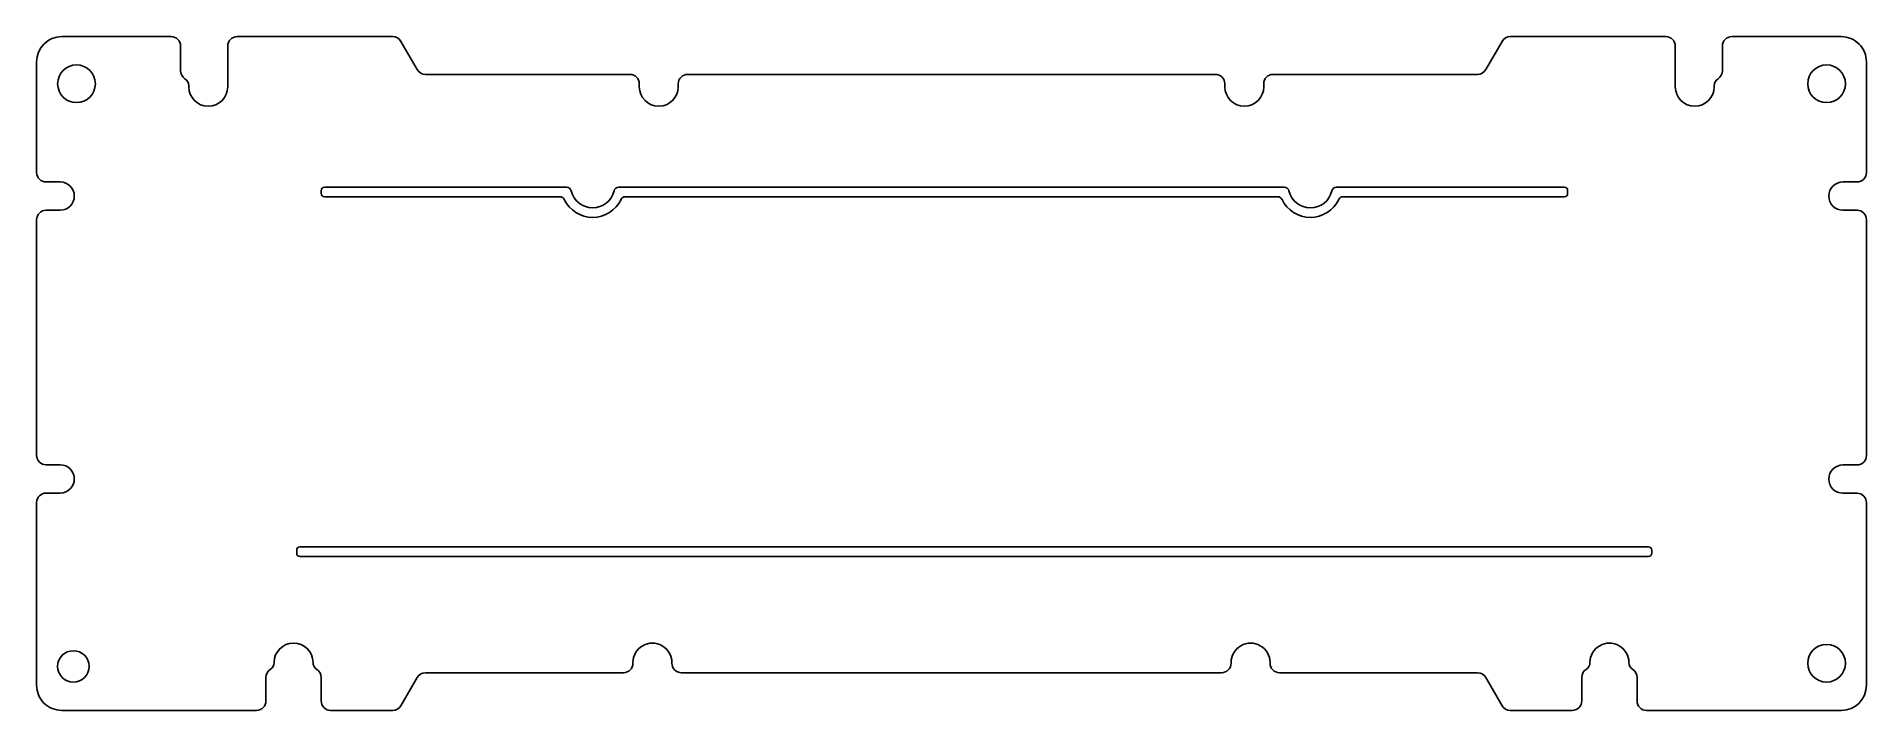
# Model space of a CAD drawing. Header units: millimetres. Extents: x -290 to 2, y -1 to 106.
import ezdxf

# ---------------------------------------------------------------- set-up
doc = ezdxf.new("R2010")
doc.units = ezdxf.units.MM
doc.layers.get('0').update_dxf_attribs({"linetype": 'CONTINUOUS'})

msp = doc.modelspace()

# ---------------------------------------------------------------- linework, layer by layer
for p, q in [((-268.39, 105.99), (-285.82, 105.99)), ((-268.39, 105.99), (-285.82, 105.99)), ((-233.1, 105.99), (-257.89, 105.99)), ((-233.1, 105.99), (-257.89, 105.99)), ((-229.2, 100.74), (-231.8, 105.24)), ((-231.8, 105.24), (-229.2, 100.74)), ((-56.45, 105.24), (-59.05, 100.74)), ((-59.05, 100.74), (-56.45, 105.24)), ((-30.36, 105.99), (-55.15, 105.99)), ((-30.36, 105.99), (-55.15, 105.99)), ((-2.42, 105.99), (-19.86, 105.99)), ((-2.42, 105.99), (-19.86, 105.99)), ((-289.82, 101.99), (-289.82, 84.37)), ((-289.82, 84.37), (-289.82, 101.99)), ((-266.89, 100.56), (-266.89, 104.49)), ((-266.89, 100.56), (-266.89, 104.49)), ((-259.39, 104.49), (-259.39, 98.02)), ((-259.39, 98.02), (-259.39, 104.49)), ((-28.86, 98.02), (-28.86, 104.49)), ((-28.86, 104.49), (-28.86, 98.02)), ((-21.36, 104.49), (-21.36, 100.56, 0)), ((-21.36, 104.49), (-21.36, 100.56)), ((1.58, 84.37), (1.58, 101.99)), ((1.58, 101.99), (1.58, 84.37)), ((-195.34, 99.99), (-227.9, 99.99)), ((-227.9, 99.99), (-195.34, 99.99)), ((-102.1, 99.99), (-186.14, 99.99)), ((-186.14, 99.99), (-102.1, 99.99)), ((-60.35, 99.99), (-92.9, 99.99)), ((-92.9, 99.99), (-60.35, 99.99)), ((-265.59, 98.02), (-265.59, 98.19)), ((-265.59, 98.19), (-265.59, 98.02)), ((-193.84, 98.02, 0), (-193.84, 98.49, 0)), ((-193.84, 98.02), (-193.84, 98.49)), ((-187.64, 98.49), (-187.64, 98.02, 0)), ((-187.64, 98.49), (-187.64, 98.02)), ((-100.6, 98.02, 0), (-100.6, 98.49, 0)), ((-100.6, 98.49), (-100.6, 98.02)), ((-94.4, 98.49), (-94.4, 98.02, 0)), ((-94.4, 98.02), (-94.4, 98.49)), ((-22.66, 98.19), (-22.66, 98.02)), ((-22.66, 98.02), (-22.66, 98.19)), ((-288.32, 82.87), (-286.07, 82.87, 0)), ((-288.32, 82.87), (-286.07, 82.87)), ((-244, 82.02), (-205.41, 82.02, 0)), ((-197.14, 82.02), (-91.11, 82.02, 0)), ((-82.84, 82.02), (-46.5, 82.02, 0)), ((-2.17, 82.87), (0.08, 82.87)), ((0.08, 82.87), (-2.17, 82.87)), ((-244.5, 81.02), (-244.5, 81.52, 0)), ((-206.47, 80.52), (-244, 80.52, 0)), ((-92.17, 80.52), (-196.08, 80.52, 0)), ((-46.5, 80.52), (-81.78, 80.52, 0)), ((-46, 81.52), (-46, 81.02)), ((-289.82, 76.87), (-289.82, 39.37)), ((-289.82, 39.37), (-289.82, 76.87)), ((-286.07, 78.37), (-288.32, 78.37)), ((-288.32, 78.37), (-286.07, 78.37)), ((0.08, 78.37), (-2.17, 78.37)), ((-2.17, 78.37), (0.08, 78.37)), ((1.58, 39.34), (1.58, 76.87)), ((1.58, 76.87), (1.58, 39.34)), ((-288.32, 37.87), (-286.07, 37.87)), ((-286.07, 37.87), (-288.32, 37.87)), ((-2.17, 37.84), (0.08, 37.84)), ((0.08, 37.84), (-2.17, 37.84)), ((-286.07, 33.37), (-288.32, 33.37)), ((-288.32, 33.37), (-286.07, 33.37)), ((0.08, 33.34), (-2.17, 33.34)), ((-2.17, 33.34), (0.08, 33.34)), ((-289.82, 31.87), (-289.82, 2.79)), ((-289.82, 2.79), (-289.82, 31.87)), ((1.58, 2.79), (1.58, 31.84)), ((1.58, 31.84), (1.58, 2.79)), ((-248.4, 23.8), (-248.4, 24.3, 0)), ((-247.9, 24.8), (-33.1, 24.8)), ((-32.6, 24.3), (-32.6, 23.8, 0)), ((-33.1, 23.3), (-247.9, 23.3, 0)), ((-194.85, 6.29), (-194.85, 6.4, 0)), ((-194.85, 6.29), (-194.85, 6.4)), ((-188.65, 6.4, 0), (-188.65, 6.29, 0)), ((-188.65, 6.29), (-188.65, 6.4)), ((-99.6, 6.29), (-99.6, 6.4)), ((-99.6, 6.29), (-99.6, 6.4)), ((-93.4, 6.4), (-93.4, 6.29)), ((-93.4, 6.4), (-93.4, 6.29)), ((-253.3, 0.29), (-253.3, 4.04, 0)), ((-253.3, 0.29), (-253.3, 4.04)), ((-244.5, 4.04, 0), (-244.5, 0.29, 0)), ((-244.5, 0.29), (-244.5, 4.04)), ((-231.8, -0.46), (-229.2, 4.04)), ((-229.2, 4.04), (-231.8, -0.46)), ((-227.9, 4.79), (-196.35, 4.79)), ((-196.35, 4.79), (-227.9, 4.79)), ((-187.15, 4.79), (-101.1, 4.79, 0)), ((-187.15, 4.79), (-101.1, 4.79)), ((-91.9, 4.79), (-60.35, 4.79)), ((-60.35, 4.79), (-91.9, 4.79)), ((-59.05, 4.04), (-56.45, -0.46)), ((-56.45, -0.46), (-59.05, 4.04)), ((-43.75, 0.29), (-43.75, 4.04, 0)), ((-43.75, 0.29), (-43.75, 4.04)), ((-34.95, 4.04, 0), (-34.95, 0.29, 0)), ((-34.95, 0.29), (-34.95, 4.04)), ((-285.82, -1.21), (-254.8, -1.21)), ((-285.82, -1.21), (-254.8, -1.21)), ((-243, -1.21), (-233.1, -1.21)), ((-243, -1.21), (-233.1, -1.21)), ((-55.15, -1.21), (-45.25, -1.21)), ((-55.15, -1.21), (-45.25, -1.21)), ((-33.45, -1.21), (-2.42, -1.21)), ((-33.45, -1.21), (-2.42, -1.21))]:
    msp.add_line(p, q)
for centre, radius in [((-283.47, 98.49), 3), ((-283.47, 98.49), 3), ((-4.77, 98.49), 3), ((-4.77, 98.49), 3), ((-4.77, 6.29), 3), ((-4.77, 6.29), 3), ((-283.97, 5.79), 2.5), ((-283.97, 5.79), 2.5)]:
    msp.add_circle(centre, radius)
for centre, radius, start, end in [((-285.82, 101.99), 4, 90.0001, 180), ((-285.82, 101.99), 4, 90.0001, 180), ((-268.39, 104.49), 1.5, 0, 90.0001), ((-268.39, 104.49), 1.5, 0, 90.0001), ((-257.89, 104.49), 1.5, 90.0001, 180), ((-257.89, 104.49), 1.5, 90.0001, 180), ((-233.1, 104.49), 1.5, 30.0001, 90.0001), ((-233.1, 104.49), 1.5, 30.0001, 90.0001), ((-55.15, 104.49), 1.5, 90.0001, 150), ((-55.15, 104.49), 1.5, 90.0001, 150), ((-30.36, 104.49), 1.5, 0, 90.0001), ((-30.36, 104.49), 1.5, 0, 90.0001), ((-19.86, 104.49), 1.5, 90.0001, 180), ((-19.86, 104.49), 1.5, 90.0001, 180), ((-2.42, 101.99), 4, 0, 90.0001), ((-2.42, 101.99), 4, 0, 90.0001), ((-265.39, 100.56), 1.5, 180, 237.6075), ((-265.39, 100.56), 1.5, 180, 237.6075), ((-266.89, 98.19), 1.3, 0, 57.6075), ((-266.89, 98.19), 1.3, 0, 57.6075), ((-227.9, 101.49), 1.5, 210.0001, 270.0001), ((-227.9, 101.49), 1.5, 210.0001, 270.0001), ((-195.34, 98.49), 1.5, 0, 90.0001), ((-186.14, 98.49), 1.5, 90.0001, 180), ((-186.14, 98.49), 1.5, 90.0001, 180), ((-102.1, 98.49), 1.5, 0.0001, 90.0001), ((-92.9, 98.49), 1.5, 90.0001, 180.0002), ((-92.9, 98.49), 1.5, 90.0001, 180.0002), ((-60.35, 101.49), 1.5, 270.0001, 330), ((-60.35, 101.49), 1.5, 270.0001, 330), ((-21.36, 98.19), 1.3, 122.3923, 180), ((-21.36, 98.19), 1.3, 122.3923, 180), ((-22.86, 100.56), 1.5, -57.6077, 0), ((-22.86, 100.56), 1.5, -57.6077, 0), ((-262.49, 98.02), 3.1, 180, 360), ((-262.49, 98.02), 3.1, 180, 360), ((-190.74, 98.02, 0), 3.1, 180, 360), ((-190.74, 98.02), 3.1, 180, 360), ((-97.5, 98.02, 0), 3.1, -179.9998, 0.0002), ((-97.5, 98.02), 3.1, -179.9998, 0.0002), ((-25.76, 98.02), 3.1, 180, 360), ((-25.76, 98.02), 3.1, 180, 360), ((-288.32, 84.37), 1.5, 180, 270), ((-288.32, 84.37), 1.5, 180, 270), ((-286.07, 80.62), 2.25, -90, 90), ((-286.07, 80.62), 2.25, -90, 90), ((-244, 81.52), 0.5, 90, 179.9999), ((-205.41, 81.27), 0.75, 13.1932, 90), ((-197.14, 81.27), 0.75, 90, 166.8068), ((-91.11, 81.27), 0.75, 13.1932, 90), ((-82.84, 81.27), 0.75, 90, 166.8068), ((-46.5, 81.52), 0.5, 0, 90), ((-2.17, 80.62), 2.25, 90, 270), ((-2.17, 80.62), 2.25, 90, 270), ((0.08, 84.37), 1.5, 270, 360), ((0.08, 84.37), 1.5, 270, 360), ((-244, 81.02), 0.5, 180, 270), ((-206.47, 79.77), 0.75, 25.44, 90), ((-201.27, 82.24), 5, 205.44, 334.56), ((-201.27, 82.24), 3.5, 193.1932, 346.8068), ((-92.17, 79.77), 0.75, 25.44, 90), ((-86.97, 82.24), 5, 205.44, 334.56), ((-86.97, 82.24), 3.5, 193.1932, 346.8068), ((-46.5, 81.02), 0.5, -90, 0), ((-288.32, 76.87), 1.5, 90, 180), ((-288.32, 76.87), 1.5, 90, 180), ((0.08, 76.87), 1.5, 0, 90), ((0.08, 76.87), 1.5, 0, 90), ((-288.32, 39.37), 1.5, 180, 270), ((-288.32, 39.37), 1.5, 180, 270), ((0.08, 39.34), 1.5, 270, 360), ((0.08, 39.34), 1.5, 270, 360), ((-286.07, 35.62), 2.25, -90, 90), ((-286.07, 35.62), 2.25, -90, 90), ((-2.17, 35.59), 2.25, 90, 270), ((-2.17, 35.59), 2.25, 90, 270), ((-288.32, 31.87), 1.5, 90, 180), ((-288.32, 31.87), 1.5, 90, 180), ((0.08, 31.84), 1.5, 0, 90), ((0.08, 31.84), 1.5, 0, 90), ((-247.9, 24.3), 0.5, 90.0001, 180.0001), ((-247.9, 23.8), 0.5, 180, 270), ((-33.1, 24.3), 0.5, -0.0001, 90.0001), ((-33.1, 23.8), 0.5, -90, 0.0001), ((-248.9, 6.4, 0), 3.1, 0.0002, 179.9999), ((-248.9, 6.4), 3.1, 0.0002, 179.9999), ((-191.75, 6.4, 0), 3.1, 0.0001, 180.0001), ((-191.75, 6.4), 3.1, 0.0001, 180.0001), ((-96.5, 6.4), 3.1, -0.0001, 180), ((-96.5, 6.4), 3.1, -0.0001, 180), ((-39.35, 6.4, 0), 3.1, -0.0001, 180.0001), ((-39.35, 6.4), 3.1, -0.0001, 180.0001), ((-253.3, 6.4), 1.3, 302.3925, 359.9999), ((-244.5, 6.4, 0), 1.3, 179.9999, 237.6076), ((-244.5, 6.4), 1.3, 179.9999, 237.6076), ((-196.35, 6.29), 1.5, -90, 0), ((-196.35, 6.29), 1.5, 270, 360), ((-187.15, 6.29), 1.5, 180, 270), ((-101.1, 6.29), 1.5, -90, 0.0003), ((-91.9, 6.29), 1.5, 179.9999, 270), ((-91.9, 6.29), 1.5, 179.9999, 270), ((-43.75, 6.4), 1.3, -57.6075, 0.0001), ((-34.95, 6.4, 0), 1.3, 179.9999, 237.6076), ((-34.95, 6.4), 1.3, 179.9999, 237.6076), ((-251.8, 4.04, 0), 1.5, 122.3925, 180), ((-251.8, 4.04), 1.5, 122.3925, 180), ((-246, 4.04, 0), 1.5, 0, 57.6076), ((-246, 4.04), 1.5, 0, 57.6076), ((-227.9, 3.29), 1.5, 90, 150.0001), ((-227.9, 3.29), 1.5, 90, 150.0001), ((-60.35, 3.29), 1.5, 30, 90), ((-60.35, 3.29), 1.5, 30, 90), ((-42.25, 4.04, 0), 1.5, 122.3925, 180), ((-42.25, 4.04), 1.5, 122.3925, 180), ((-36.45, 4.04, 0), 1.5, 0, 57.6076), ((-36.45, 4.04), 1.5, 0, 57.6076), ((-285.82, 2.79), 4, 180, 270.0001), ((-285.82, 2.79), 4, 180, 270.0001), ((-254.8, 0.29), 1.5, -89.9999, 0), ((-254.8, 0.29), 1.5, -89.9999, 0), ((-243, 0.29), 1.5, 180, 270.0001), ((-45.25, 0.29), 1.5, -89.9999, 0), ((-45.25, 0.29), 1.5, 270.0001, 360), ((-33.45, 0.29), 1.5, 180, 270.0001), ((-2.42, 2.79), 4, 270.0001, 360), ((-2.42, 2.79), 4, 270.0001, 360), ((-233.1, 0.29), 1.5, 270.0001, 330.0001), ((-233.1, 0.29), 1.5, 270.0001, 330.0001), ((-55.15, 0.29), 1.5, 210, 270.0001), ((-55.15, 0.29), 1.5, 210, 270.0001)]:
    msp.add_arc(centre, radius, start, end)
at = {"extrusion": (-3.72416e-07, 2.52877e-13, 1)}
msp.add_arc((-195.34, 98.49, 0), 1.5, 0, 90.0001, dxfattribs=at)
at = {"extrusion": (-3.72416e-07, -6.18281e-13, 1)}
msp.add_arc((-102.1, 98.49, 0), 1.5, 0.0001, 90.0001, dxfattribs=at)
at = {"extrusion": (0, -7.44832e-07, 1)}
for centre in [(-196.08, 79.77, 0), (-81.78, 79.77, 0)]:
    msp.add_arc(centre, 0.75, 90, 154.56, dxfattribs=at)
at = {"extrusion": (-2.30203e-07, 3.62847e-07, 1)}
for centre, start, end in [((-253.3, 6.4, 0), 302.3925, 359.9999), ((-43.75, 6.4, 0), -57.6075, 0.0001)]:
    msp.add_arc(centre, 1.3, start, end, dxfattribs=at)
at = {"extrusion": (3.72416e-07, 0, 1)}
msp.add_arc((-187.15, 6.29, 0), 1.5, 180, 270, dxfattribs=at)
at = {"extrusion": (-9.05989e-15, 3.20047e-06, 1)}
msp.add_arc((-101.1, 6.29, 0), 1.5, -90, 0.0003, dxfattribs=at)
at = {"extrusion": (3.72416e-07, -5.16831e-23, 1)}
msp.add_arc((-243, 0.29, 0), 1.5, 180, 270.0001, dxfattribs=at)
at = {"extrusion": (3.72416e-07, -4.30693e-23, 1)}
msp.add_arc((-33.45, 0.29, 0), 1.5, 180, 270.0001, dxfattribs=at)

doc.saveas('drawing.dxf')
